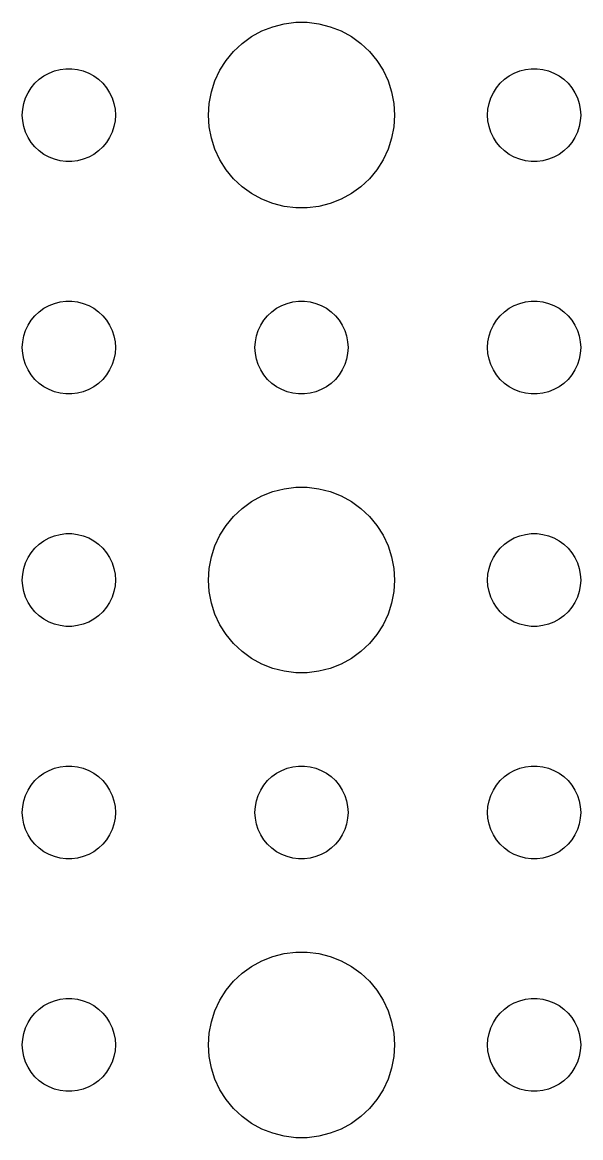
# Model space of a CAD drawing. Header units: metres. Extents: x -157 to 157, y -157 to 157.
# Drawn here: x 96 to 114, y -17.99 to 17.99 of the extents above; entities that cross this region are included whole.
import ezdxf

# ---------------------------------------------------------------- set-up
doc = ezdxf.new("R2010")
doc.units = ezdxf.units.M

msp = doc.modelspace()

# ---------------------------------------------------------------- linework, layer by layer
for p, q in [((104.438, 17.9469), (104.812, 17.9941)), ((104.812, 17.9941), (105.188, 17.9941)), ((105.188, 17.9941), (105.562, 17.9469)), ((103.393, 17.533), (103.723, 17.7145)), ((103.723, 17.7145), (104.073, 17.8532)), ((104.073, 17.8532), (104.438, 17.9469)), ((105.562, 17.9469), (105.927, 17.8532)), ((105.927, 17.8532), (106.277, 17.7145)), ((106.277, 17.7145), (106.607, 17.533)), ((102.813, 17.0536), (103.088, 17.3115)), ((103.088, 17.3115), (103.393, 17.533)), ((106.607, 17.533), (106.912, 17.3115)), ((106.912, 17.3115), (107.187, 17.0536)), ((102.573, 16.7634), (102.813, 17.0536)), ((107.187, 17.0536), (107.427, 16.7634)), ((102.371, 16.4453), (102.573, 16.7634)), ((107.427, 16.7634), (107.629, 16.4453)), ((96.5439, 16.1558), (96.6963, 16.2665)), ((96.6963, 16.2665), (96.8613, 16.3572)), ((96.8613, 16.3572), (97.0365, 16.4266)), ((97.0365, 16.4266), (97.2189, 16.4734)), ((97.2189, 16.4734), (97.4058, 16.497)), ((97.4058, 16.497), (97.5942, 16.497)), ((97.5942, 16.497), (97.7811, 16.4734)), ((97.7811, 16.4734), (97.9635, 16.4266)), ((97.9635, 16.4266), (98.1387, 16.3572)), ((98.1387, 16.3572), (98.3037, 16.2665)), ((98.3037, 16.2665), (98.4561, 16.1558)), ((102.211, 16.1044), (102.371, 16.4453)), ((107.629, 16.4453), (107.789, 16.1044)), ((111.544, 16.1558), (111.696, 16.2665)), ((111.696, 16.2665), (111.861, 16.3572)), ((111.861, 16.3572), (112.036, 16.4266)), ((112.036, 16.4266), (112.219, 16.4734)), ((112.219, 16.4734), (112.406, 16.497)), ((112.406, 16.497), (112.594, 16.497)), ((112.594, 16.497), (112.781, 16.4734)), ((112.781, 16.4734), (112.964, 16.4266)), ((112.964, 16.4266), (113.139, 16.3572)), ((113.139, 16.3572), (113.304, 16.2665)), ((113.304, 16.2665), (113.456, 16.1558)), ((96.1855, 15.7226), (96.2865, 15.8817)), ((96.2865, 15.8817), (96.4065, 16.0268)), ((96.4065, 16.0268), (96.5439, 16.1558)), ((98.4561, 16.1558), (98.5934, 16.0268)), ((98.5934, 16.0268), (98.7135, 15.8817)), ((98.7135, 15.8817), (98.8145, 15.7226)), ((102.094, 15.7461), (102.211, 16.1044)), ((107.789, 16.1044), (107.906, 15.7461)), ((111.186, 15.7226), (111.286, 15.8817)), ((111.286, 15.8817), (111.407, 16.0268)), ((111.407, 16.0268), (111.544, 16.1558)), ((113.456, 16.1558), (113.593, 16.0268)), ((113.593, 16.0268), (113.714, 15.8817)), ((113.714, 15.8817), (113.814, 15.7226)), ((96.0471, 15.373), (96.1053, 15.5522)), ((96.1053, 15.5522), (96.1855, 15.7226)), ((98.8145, 15.7226), (98.8947, 15.5522)), ((98.8947, 15.5522), (98.9529, 15.373)), ((102.024, 15.376), (102.094, 15.7461)), ((107.906, 15.7461), (107.976, 15.376)), ((111.047, 15.373), (111.105, 15.5522)), ((111.105, 15.5522), (111.186, 15.7226)), ((113.814, 15.7226), (113.895, 15.5522)), ((113.895, 15.5522), (113.953, 15.373)), ((96, 15), (96.0118, 15.188)), ((96.0118, 15.188), (96.0471, 15.373)), ((98.9529, 15.373), (98.9882, 15.188)), ((98.9882, 15.188), (99, 15)), ((102, 15), (102.024, 15.376)), ((107.976, 15.376), (108, 15)), ((111, 15), (111.012, 15.188)), ((111.012, 15.188), (111.047, 15.373)), ((113.953, 15.373), (113.988, 15.188)), ((113.988, 15.188), (114, 15)), ((96.0118, 14.812), (96, 15)), ((96.0471, 14.627), (96.0118, 14.812)), ((98.9882, 14.812), (98.9529, 14.627)), ((99, 15), (98.9882, 14.812)), ((102.024, 14.624), (102, 15)), ((108, 15), (107.976, 14.624)), ((111.012, 14.812), (111, 15)), ((111.047, 14.627), (111.012, 14.812)), ((113.988, 14.812), (113.953, 14.627)), ((114, 15), (113.988, 14.812)), ((96.1053, 14.4478), (96.0471, 14.627)), ((96.1855, 14.2774), (96.1053, 14.4478)), ((98.8947, 14.4478), (98.8145, 14.2774)), ((98.9529, 14.627), (98.8947, 14.4478)), ((102.094, 14.2539), (102.024, 14.624)), ((107.976, 14.624), (107.906, 14.2539)), ((111.105, 14.4478), (111.047, 14.627)), ((111.186, 14.2774), (111.105, 14.4478)), ((113.895, 14.4478), (113.814, 14.2774)), ((113.953, 14.627), (113.895, 14.4478)), ((96.2865, 14.1183), (96.1855, 14.2774)), ((96.4065, 13.9732), (96.2865, 14.1183)), ((98.7135, 14.1183), (98.5934, 13.9732)), ((98.8145, 14.2774), (98.7135, 14.1183)), ((102.211, 13.8956), (102.094, 14.2539)), ((107.906, 14.2539), (107.789, 13.8956)), ((111.286, 14.1183), (111.186, 14.2774)), ((111.407, 13.9732), (111.286, 14.1183)), ((113.714, 14.1183), (113.593, 13.9732)), ((113.814, 14.2774), (113.714, 14.1183)), ((96.5439, 13.8442), (96.4065, 13.9732)), ((96.6963, 13.7335), (96.5439, 13.8442)), ((96.8613, 13.6427), (96.6963, 13.7335)), ((98.3037, 13.7335), (98.1387, 13.6427)), ((98.4561, 13.8442), (98.3037, 13.7335)), ((98.5934, 13.9732), (98.4561, 13.8442)), ((102.371, 13.5547), (102.211, 13.8956)), ((107.789, 13.8956), (107.629, 13.5547)), ((111.544, 13.8442), (111.407, 13.9732)), ((111.696, 13.7335), (111.544, 13.8442)), ((111.861, 13.6427), (111.696, 13.7335)), ((113.304, 13.7335), (113.139, 13.6427)), ((113.456, 13.8442), (113.304, 13.7335)), ((113.593, 13.9732), (113.456, 13.8442)), ((97.0365, 13.5734), (96.8613, 13.6427)), ((97.2189, 13.5266), (97.0365, 13.5734)), ((97.4058, 13.5029), (97.2189, 13.5266)), ((97.5942, 13.5029), (97.4058, 13.5029)), ((97.7811, 13.5266), (97.5942, 13.5029)), ((97.9635, 13.5734), (97.7811, 13.5266)), ((98.1387, 13.6427), (97.9635, 13.5734)), ((102.573, 13.2366), (102.371, 13.5547)), ((107.629, 13.5547), (107.427, 13.2366)), ((112.036, 13.5734), (111.861, 13.6427)), ((112.219, 13.5266), (112.036, 13.5734)), ((112.406, 13.5029), (112.219, 13.5266)), ((112.594, 13.5029), (112.406, 13.5029)), ((112.781, 13.5266), (112.594, 13.5029)), ((112.964, 13.5734), (112.781, 13.5266)), ((113.139, 13.6427), (112.964, 13.5734)), ((102.813, 12.9464), (102.573, 13.2366)), ((107.427, 13.2366), (107.187, 12.9464)), ((103.088, 12.6884), (102.813, 12.9464)), ((103.393, 12.467), (103.088, 12.6884)), ((106.912, 12.6884), (106.607, 12.467)), ((107.187, 12.9464), (106.912, 12.6884)), ((103.723, 12.2855), (103.393, 12.467)), ((104.073, 12.1468), (103.723, 12.2855)), ((106.277, 12.2855), (105.927, 12.1468)), ((106.607, 12.467), (106.277, 12.2855)), ((104.438, 12.0531), (104.073, 12.1468)), ((104.812, 12.0059), (104.438, 12.0531)), ((105.188, 12.0059), (104.812, 12.0059)), ((105.562, 12.0531), (105.188, 12.0059)), ((105.927, 12.1468), (105.562, 12.0531)), ((96.4065, 8.52681), (96.5439, 8.65576)), ((96.5439, 8.65576), (96.6963, 8.76648)), ((96.6963, 8.76648), (96.8613, 8.85724)), ((96.8613, 8.85724), (97.0365, 8.92657)), ((97.0365, 8.92657), (97.2189, 8.97342)), ((97.2189, 8.97342), (97.4058, 8.99704)), ((97.4058, 8.99704), (97.5942, 8.99704)), ((97.5942, 8.99704), (97.7811, 8.97342)), ((97.7811, 8.97342), (97.9635, 8.92657)), ((97.9635, 8.92657), (98.1387, 8.85724)), ((98.1387, 8.85724), (98.3037, 8.76648)), ((98.3037, 8.76648), (98.4561, 8.65576)), ((98.4561, 8.65576), (98.5934, 8.52681)), ((103.907, 8.52681), (104.044, 8.65576)), ((104.044, 8.65576), (104.196, 8.76648)), ((104.196, 8.76648), (104.361, 8.85724)), ((104.361, 8.85724), (104.536, 8.92657)), ((104.536, 8.92657), (104.719, 8.97342)), ((104.719, 8.97342), (104.906, 8.99704)), ((104.906, 8.99704), (105.094, 8.99704)), ((105.094, 8.99704), (105.281, 8.97342)), ((105.281, 8.97342), (105.464, 8.92657)), ((105.464, 8.92657), (105.639, 8.85724)), ((105.639, 8.85724), (105.804, 8.76648)), ((105.804, 8.76648), (105.956, 8.65576)), ((105.956, 8.65576), (106.093, 8.52681)), ((111.407, 8.52681), (111.544, 8.65576)), ((111.544, 8.65576), (111.696, 8.76648)), ((111.696, 8.76648), (111.861, 8.85724)), ((111.861, 8.85724), (112.036, 8.92657)), ((112.036, 8.92657), (112.219, 8.97342)), ((112.219, 8.97342), (112.406, 8.99704)), ((112.406, 8.99704), (112.594, 8.99704)), ((112.594, 8.99704), (112.781, 8.97342)), ((112.781, 8.97342), (112.964, 8.92657)), ((112.964, 8.92657), (113.139, 8.85724)), ((113.139, 8.85724), (113.304, 8.76648)), ((113.304, 8.76648), (113.456, 8.65576)), ((113.456, 8.65576), (113.593, 8.52681)), ((96.1855, 8.22263), (96.2865, 8.38167)), ((96.2865, 8.38167), (96.4065, 8.52681)), ((98.5934, 8.52681), (98.7135, 8.38167)), ((98.7135, 8.38167), (98.8145, 8.22263)), ((103.686, 8.22263), (103.786, 8.38167)), ((103.786, 8.38167), (103.907, 8.52681)), ((106.093, 8.52681), (106.214, 8.38167)), ((106.214, 8.38167), (106.314, 8.22263)), ((111.186, 8.22263), (111.286, 8.38167)), ((111.286, 8.38167), (111.407, 8.52681)), ((113.593, 8.52681), (113.714, 8.38167)), ((113.714, 8.38167), (113.814, 8.22263)), ((96.0471, 7.87303), (96.1053, 8.05219)), ((96.1053, 8.05219), (96.1855, 8.22263)), ((98.8145, 8.22263), (98.8947, 8.05219)), ((98.8947, 8.05219), (98.9529, 7.87303)), ((103.547, 7.87303), (103.605, 8.05219)), ((103.605, 8.05219), (103.686, 8.22263)), ((106.314, 8.22263), (106.395, 8.05219)), ((106.395, 8.05219), (106.453, 7.87303)), ((111.047, 7.87303), (111.105, 8.05219)), ((111.105, 8.05219), (111.186, 8.22263)), ((113.814, 8.22263), (113.895, 8.05219)), ((113.895, 8.05219), (113.953, 7.87303)), ((96, 7.5), (96.0118, 7.68799)), ((96.0118, 7.68799), (96.0471, 7.87303)), ((98.9529, 7.87303), (98.9882, 7.68799)), ((98.9882, 7.68799), (99, 7.5)), ((103.5, 7.5), (103.512, 7.68799)), ((103.512, 7.68799), (103.547, 7.87303)), ((106.453, 7.87303), (106.488, 7.68799)), ((106.488, 7.68799), (106.5, 7.5)), ((111, 7.5), (111.012, 7.68799)), ((111.012, 7.68799), (111.047, 7.87303)), ((113.953, 7.87303), (113.988, 7.68799)), ((113.988, 7.68799), (114, 7.5)), ((96.0118, 7.312), (96, 7.5)), ((96.0471, 7.12695), (96.0118, 7.312)), ((98.9882, 7.312), (98.9529, 7.12695)), ((99, 7.5), (98.9882, 7.312)), ((103.512, 7.312), (103.5, 7.5)), ((103.547, 7.12695), (103.512, 7.312)), ((106.488, 7.312), (106.453, 7.12695)), ((106.5, 7.5), (106.488, 7.312)), ((111.012, 7.312), (111, 7.5)), ((111.047, 7.12695), (111.012, 7.312)), ((113.988, 7.312), (113.953, 7.12695)), ((114, 7.5), (113.988, 7.312)), ((96.1053, 6.9478), (96.0471, 7.12695)), ((96.1855, 6.77736), (96.1053, 6.9478)), ((98.8947, 6.9478), (98.8145, 6.77736)), ((98.9529, 7.12695), (98.8947, 6.9478)), ((103.605, 6.9478), (103.547, 7.12695)), ((103.686, 6.77736), (103.605, 6.9478)), ((106.395, 6.9478), (106.314, 6.77736)), ((106.453, 7.12695), (106.395, 6.9478)), ((111.105, 6.9478), (111.047, 7.12695)), ((111.186, 6.77736), (111.105, 6.9478)), ((113.895, 6.9478), (113.814, 6.77736)), ((113.953, 7.12695), (113.895, 6.9478)), ((96.2865, 6.61832), (96.1855, 6.77736)), ((96.4065, 6.47318), (96.2865, 6.61832)), ((98.7135, 6.61832), (98.5934, 6.47318)), ((98.8145, 6.77736), (98.7135, 6.61832)), ((103.786, 6.61832), (103.686, 6.77736)), ((103.907, 6.47318), (103.786, 6.61832)), ((106.214, 6.61832), (106.093, 6.47318)), ((106.314, 6.77736), (106.214, 6.61832)), ((111.286, 6.61832), (111.186, 6.77736)), ((111.407, 6.47318), (111.286, 6.61832)), ((113.714, 6.61832), (113.593, 6.47318)), ((113.814, 6.77736), (113.714, 6.61832)), ((96.5439, 6.34422), (96.4065, 6.47318)), ((96.6963, 6.23351), (96.5439, 6.34422)), ((96.8613, 6.14275), (96.6963, 6.23351)), ((97.0365, 6.07341), (96.8613, 6.14275)), ((98.1387, 6.14275), (97.9635, 6.07341)), ((98.3037, 6.23351), (98.1387, 6.14275)), ((98.4561, 6.34422), (98.3037, 6.23351)), ((98.5934, 6.47318), (98.4561, 6.34422)), ((104.044, 6.34422), (103.907, 6.47318)), ((104.196, 6.23351), (104.044, 6.34422)), ((104.361, 6.14275), (104.196, 6.23351)), ((104.536, 6.07341), (104.361, 6.14275)), ((105.639, 6.14275), (105.464, 6.07341)), ((105.804, 6.23351), (105.639, 6.14275)), ((105.956, 6.34422), (105.804, 6.23351)), ((106.093, 6.47318), (105.956, 6.34422)), ((111.544, 6.34422), (111.407, 6.47318)), ((111.696, 6.23351), (111.544, 6.34422)), ((111.861, 6.14275), (111.696, 6.23351)), ((112.036, 6.07341), (111.861, 6.14275)), ((113.139, 6.14275), (112.964, 6.07341)), ((113.304, 6.23351), (113.139, 6.14275)), ((113.456, 6.34422), (113.304, 6.23351)), ((113.593, 6.47318), (113.456, 6.34422)), ((97.2189, 6.02657), (97.0365, 6.07341)), ((97.4058, 6.00294), (97.2189, 6.02657)), ((97.5942, 6.00294), (97.4058, 6.00294)), ((97.7811, 6.02657), (97.5942, 6.00294)), ((97.9635, 6.07341), (97.7811, 6.02657)), ((104.719, 6.02657), (104.536, 6.07341)), ((104.906, 6.00294), (104.719, 6.02657)), ((105.094, 6.00294), (104.906, 6.00294)), ((105.281, 6.02657), (105.094, 6.00294)), ((105.464, 6.07341), (105.281, 6.02657)), ((112.219, 6.02657), (112.036, 6.07341)), ((112.406, 6.00294), (112.219, 6.02657)), ((112.594, 6.00294), (112.406, 6.00294)), ((112.781, 6.02657), (112.594, 6.00294)), ((112.964, 6.07341), (112.781, 6.02657)), ((104.073, 2.85316), (104.438, 2.94685)), ((104.438, 2.94685), (104.812, 2.99408)), ((104.812, 2.99408), (105.188, 2.99408)), ((105.188, 2.99408), (105.562, 2.94685)), ((105.562, 2.94685), (105.927, 2.85316)), ((103.088, 2.31154), (103.393, 2.53297)), ((103.393, 2.53297), (103.723, 2.71448)), ((103.723, 2.71448), (104.073, 2.85316)), ((105.927, 2.85316), (106.277, 2.71448)), ((106.277, 2.71448), (106.607, 2.53297)), ((106.607, 2.53297), (106.912, 2.31154)), ((102.813, 2.05363), (103.088, 2.31154)), ((106.912, 2.31154), (107.187, 2.05363)), ((102.573, 1.76335), (102.813, 2.05363)), ((107.187, 2.05363), (107.427, 1.76335)), ((97.0365, 1.42657), (97.2189, 1.47342)), ((97.2189, 1.47342), (97.4058, 1.49704)), ((97.4058, 1.49704), (97.5942, 1.49704)), ((97.5942, 1.49704), (97.7811, 1.47342)), ((97.7811, 1.47342), (97.9635, 1.42657)), ((102.211, 1.10437), (102.371, 1.44525)), ((102.371, 1.44525), (102.573, 1.76335)), ((107.427, 1.76335), (107.629, 1.44525)), ((107.629, 1.44525), (107.789, 1.10437)), ((112.036, 1.42657), (112.219, 1.47342)), ((112.219, 1.47342), (112.406, 1.49704)), ((112.406, 1.49704), (112.594, 1.49704)), ((112.594, 1.49704), (112.781, 1.47342)), ((112.781, 1.47342), (112.964, 1.42657)), ((96.4065, 1.02681), (96.5439, 1.15576)), ((96.5439, 1.15576), (96.6963, 1.26648)), ((96.6963, 1.26648), (96.8613, 1.35724)), ((96.8613, 1.35724), (97.0365, 1.42657)), ((97.9635, 1.42657), (98.1387, 1.35724)), ((98.1387, 1.35724), (98.3037, 1.26648)), ((98.3037, 1.26648), (98.4561, 1.15576)), ((98.4561, 1.15576), (98.5934, 1.02681)), ((102.094, 0.74606), (102.211, 1.10437)), ((107.789, 1.10437), (107.906, 0.74606)), ((111.407, 1.02681), (111.544, 1.15576)), ((111.544, 1.15576), (111.696, 1.26648)), ((111.696, 1.26648), (111.861, 1.35724)), ((111.861, 1.35724), (112.036, 1.42657)), ((112.964, 1.42657), (113.139, 1.35724)), ((113.139, 1.35724), (113.304, 1.26648)), ((113.304, 1.26648), (113.456, 1.15576)), ((113.456, 1.15576), (113.593, 1.02681)), ((96.1053, 0.55219), (96.1855, 0.72263)), ((96.1855, 0.72263), (96.2865, 0.88167)), ((96.2865, 0.88167), (96.4065, 1.02681)), ((98.5934, 1.02681), (98.7135, 0.88167)), ((98.7135, 0.88167), (98.8145, 0.72263)), ((98.8145, 0.72263), (98.8947, 0.55219)), ((102.024, 0.37599), (102.094, 0.74606)), ((107.906, 0.74606), (107.976, 0.37599)), ((111.105, 0.55219), (111.186, 0.72263)), ((111.186, 0.72263), (111.286, 0.88167)), ((111.286, 0.88167), (111.407, 1.02681)), ((113.593, 1.02681), (113.714, 0.88167)), ((113.714, 0.88167), (113.814, 0.72263)), ((113.814, 0.72263), (113.895, 0.55219)), ((96.0118, 0.18799), (96.0471, 0.37303)), ((96.0471, 0.37303), (96.1053, 0.55219)), ((98.8947, 0.55219), (98.9529, 0.37303)), ((98.9529, 0.37303), (98.9882, 0.18799)), ((102, 0), (102.024, 0.37599)), ((107.976, 0.37599), (108, 0)), ((111.012, 0.18799), (111.047, 0.37303)), ((111.047, 0.37303), (111.105, 0.55219)), ((113.895, 0.55219), (113.953, 0.37303)), ((113.953, 0.37303), (113.988, 0.18799)), ((96, 0), (96.0118, 0.18799)), ((96.0118, -0.18799), (96, 0)), ((98.9882, 0.18799), (99, 0)), ((99, 0), (98.9882, -0.18799)), ((102.024, -0.37599), (102, 0)), ((108, 0), (107.976, -0.37599)), ((111, 0), (111.012, 0.18799)), ((111.012, -0.18799), (111, 0)), ((113.988, 0.18799), (114, 0)), ((114, 0), (113.988, -0.18799)), ((96.0471, -0.37303), (96.0118, -0.18799)), ((98.9882, -0.18799), (98.9529, -0.37303)), ((111.047, -0.37303), (111.012, -0.18799)), ((113.988, -0.18799), (113.953, -0.37303)), ((96.1053, -0.55219), (96.0471, -0.37303)), ((96.1855, -0.72263), (96.1053, -0.55219)), ((98.8947, -0.55219), (98.8145, -0.72263)), ((98.9529, -0.37303), (98.8947, -0.55219)), ((102.094, -0.74606), (102.024, -0.37599)), ((107.976, -0.37599), (107.906, -0.74606)), ((111.105, -0.55219), (111.047, -0.37303)), ((111.186, -0.72263), (111.105, -0.55219)), ((113.895, -0.55219), (113.814, -0.72263)), ((113.953, -0.37303), (113.895, -0.55219)), ((96.2865, -0.88167), (96.1855, -0.72263)), ((96.4065, -1.02681), (96.2865, -0.88167)), ((96.5439, -1.15576), (96.4065, -1.02681)), ((98.5934, -1.02681), (98.4561, -1.15576)), ((98.7135, -0.88167), (98.5934, -1.02681)), ((98.8145, -0.72263), (98.7135, -0.88167)), ((102.211, -1.10437), (102.094, -0.74606)), ((107.906, -0.74606), (107.789, -1.10437)), ((111.286, -0.88167), (111.186, -0.72263)), ((111.407, -1.02681), (111.286, -0.88167)), ((111.544, -1.15576), (111.407, -1.02681)), ((113.593, -1.02681), (113.456, -1.15576)), ((113.714, -0.88167), (113.593, -1.02681)), ((113.814, -0.72263), (113.714, -0.88167)), ((96.6963, -1.26648), (96.5439, -1.15576)), ((96.8613, -1.35724), (96.6963, -1.26648)), ((97.0365, -1.42657), (96.8613, -1.35724)), ((97.2189, -1.47342), (97.0365, -1.42657)), ((97.9635, -1.42657), (97.7811, -1.47342)), ((98.1387, -1.35724), (97.9635, -1.42657)), ((98.3037, -1.26648), (98.1387, -1.35724)), ((98.4561, -1.15576), (98.3037, -1.26648)), ((102.371, -1.44525), (102.211, -1.10437)), ((107.789, -1.10437), (107.629, -1.44525)), ((111.696, -1.26648), (111.544, -1.15576)), ((111.861, -1.35724), (111.696, -1.26648)), ((112.036, -1.42657), (111.861, -1.35724)), ((112.219, -1.47342), (112.036, -1.42657)), ((112.964, -1.42657), (112.781, -1.47342)), ((113.139, -1.35724), (112.964, -1.42657)), ((113.304, -1.26648), (113.139, -1.35724)), ((113.456, -1.15576), (113.304, -1.26648)), ((97.4058, -1.49704), (97.2189, -1.47342)), ((97.5942, -1.49704), (97.4058, -1.49704)), ((97.7811, -1.47342), (97.5942, -1.49704)), ((102.573, -1.76335), (102.371, -1.44525)), ((102.813, -2.05363), (102.573, -1.76335)), ((107.427, -1.76335), (107.187, -2.05363)), ((107.629, -1.44525), (107.427, -1.76335)), ((112.406, -1.49704), (112.219, -1.47342)), ((112.594, -1.49704), (112.406, -1.49704)), ((112.781, -1.47342), (112.594, -1.49704)), ((103.088, -2.31154), (102.813, -2.05363)), ((107.187, -2.05363), (106.912, -2.31154)), ((103.393, -2.53297), (103.088, -2.31154)), ((106.912, -2.31154), (106.607, -2.53297)), ((103.723, -2.71448), (103.393, -2.53297)), ((104.073, -2.85316), (103.723, -2.71448)), ((104.438, -2.94685), (104.073, -2.85316)), ((105.927, -2.85316), (105.562, -2.94685)), ((106.277, -2.71448), (105.927, -2.85316)), ((106.607, -2.53297), (106.277, -2.71448)), ((104.812, -2.99408), (104.438, -2.94685)), ((105.188, -2.99408), (104.812, -2.99408)), ((105.562, -2.94685), (105.188, -2.99408)), ((96.8613, -6.14275), (97.0365, -6.07341)), ((97.0365, -6.07341), (97.2189, -6.02657)), ((97.2189, -6.02657), (97.4058, -6.00294)), ((97.4058, -6.00294), (97.5942, -6.00294)), ((97.5942, -6.00294), (97.7811, -6.02657)), ((97.7811, -6.02657), (97.9635, -6.07341)), ((97.9635, -6.07341), (98.1387, -6.14275)), ((104.361, -6.14275), (104.536, -6.07341)), ((104.536, -6.07341), (104.719, -6.02657)), ((104.719, -6.02657), (104.906, -6.00294)), ((104.906, -6.00294), (105.094, -6.00294)), ((105.094, -6.00294), (105.281, -6.02657)), ((105.281, -6.02657), (105.464, -6.07341)), ((105.464, -6.07341), (105.639, -6.14275)), ((111.861, -6.14275), (112.036, -6.07341)), ((112.036, -6.07341), (112.219, -6.02657)), ((112.219, -6.02657), (112.406, -6.00294)), ((112.406, -6.00294), (112.594, -6.00294)), ((112.594, -6.00294), (112.781, -6.02657)), ((112.781, -6.02657), (112.964, -6.07341)), ((112.964, -6.07341), (113.139, -6.14275)), ((96.2865, -6.61832), (96.4065, -6.47318)), ((96.4065, -6.47318), (96.5439, -6.34422)), ((96.5439, -6.34422), (96.6963, -6.23351)), ((96.6963, -6.23351), (96.8613, -6.14275)), ((98.1387, -6.14275), (98.3037, -6.23351)), ((98.3037, -6.23351), (98.4561, -6.34422)), ((98.4561, -6.34422), (98.5934, -6.47318)), ((98.5934, -6.47318), (98.7135, -6.61832)), ((103.786, -6.61832), (103.907, -6.47318)), ((103.907, -6.47318), (104.044, -6.34422)), ((104.044, -6.34422), (104.196, -6.23351)), ((104.196, -6.23351), (104.361, -6.14275)), ((105.639, -6.14275), (105.804, -6.23351)), ((105.804, -6.23351), (105.956, -6.34422)), ((105.956, -6.34422), (106.093, -6.47318)), ((106.093, -6.47318), (106.214, -6.61832)), ((111.286, -6.61832), (111.407, -6.47318)), ((111.407, -6.47318), (111.544, -6.34422)), ((111.544, -6.34422), (111.696, -6.23351)), ((111.696, -6.23351), (111.861, -6.14275)), ((113.139, -6.14275), (113.304, -6.23351)), ((113.304, -6.23351), (113.456, -6.34422)), ((113.456, -6.34422), (113.593, -6.47318)), ((113.593, -6.47318), (113.714, -6.61832)), ((96.1053, -6.9478), (96.1855, -6.77736)), ((96.1855, -6.77736), (96.2865, -6.61832)), ((98.7135, -6.61832), (98.8145, -6.77736)), ((98.8145, -6.77736), (98.8947, -6.9478)), ((103.605, -6.9478), (103.686, -6.77736)), ((103.686, -6.77736), (103.786, -6.61832)), ((106.214, -6.61832), (106.314, -6.77736)), ((106.314, -6.77736), (106.395, -6.9478)), ((111.105, -6.9478), (111.186, -6.77736)), ((111.186, -6.77736), (111.286, -6.61832)), ((113.714, -6.61832), (113.814, -6.77736)), ((113.814, -6.77736), (113.895, -6.9478)), ((96.0118, -7.312), (96.0471, -7.12695)), ((96.0471, -7.12695), (96.1053, -6.9478)), ((98.8947, -6.9478), (98.9529, -7.12695)), ((98.9529, -7.12695), (98.9882, -7.312)), ((103.512, -7.312), (103.547, -7.12695)), ((103.547, -7.12695), (103.605, -6.9478)), ((106.395, -6.9478), (106.453, -7.12695)), ((106.453, -7.12695), (106.488, -7.312)), ((111.012, -7.312), (111.047, -7.12695)), ((111.047, -7.12695), (111.105, -6.9478)), ((113.895, -6.9478), (113.953, -7.12695)), ((113.953, -7.12695), (113.988, -7.312)), ((96, -7.5), (96.0118, -7.312)), ((96.0118, -7.68799), (96, -7.5)), ((98.9882, -7.312), (99, -7.5)), ((99, -7.5), (98.9882, -7.68799)), ((103.5, -7.5), (103.512, -7.312)), ((103.512, -7.68799), (103.5, -7.5)), ((106.488, -7.312), (106.5, -7.5)), ((106.5, -7.5), (106.488, -7.68799)), ((111, -7.5), (111.012, -7.312)), ((111.012, -7.68799), (111, -7.5)), ((113.988, -7.312), (114, -7.5)), ((114, -7.5), (113.988, -7.68799)), ((96.0471, -7.87303), (96.0118, -7.68799)), ((96.1053, -8.05219), (96.0471, -7.87303)), ((98.9529, -7.87303), (98.8947, -8.05219)), ((98.9882, -7.68799), (98.9529, -7.87303)), ((103.547, -7.87303), (103.512, -7.68799)), ((103.605, -8.05219), (103.547, -7.87303)), ((106.453, -7.87303), (106.395, -8.05219)), ((106.488, -7.68799), (106.453, -7.87303)), ((111.047, -7.87303), (111.012, -7.68799)), ((111.105, -8.05219), (111.047, -7.87303)), ((113.953, -7.87303), (113.895, -8.05219)), ((113.988, -7.68799), (113.953, -7.87303)), ((96.1855, -8.22263), (96.1053, -8.05219)), ((96.2865, -8.38167), (96.1855, -8.22263)), ((98.8145, -8.22263), (98.7135, -8.38167)), ((98.8947, -8.05219), (98.8145, -8.22263)), ((103.686, -8.22263), (103.605, -8.05219)), ((103.786, -8.38167), (103.686, -8.22263)), ((106.314, -8.22263), (106.214, -8.38167)), ((106.395, -8.05219), (106.314, -8.22263)), ((111.186, -8.22263), (111.105, -8.05219)), ((111.286, -8.38167), (111.186, -8.22263)), ((113.814, -8.22263), (113.714, -8.38167)), ((113.895, -8.05219), (113.814, -8.22263)), ((96.4065, -8.52681), (96.2865, -8.38167)), ((96.5439, -8.65576), (96.4065, -8.52681)), ((98.5934, -8.52681), (98.4561, -8.65576)), ((98.7135, -8.38167), (98.5934, -8.52681)), ((103.907, -8.52681), (103.786, -8.38167)), ((104.044, -8.65576), (103.907, -8.52681)), ((106.093, -8.52681), (105.956, -8.65576)), ((106.214, -8.38167), (106.093, -8.52681)), ((111.407, -8.52681), (111.286, -8.38167)), ((111.544, -8.65576), (111.407, -8.52681)), ((113.593, -8.52681), (113.456, -8.65576)), ((113.714, -8.38167), (113.593, -8.52681)), ((96.6963, -8.76648), (96.5439, -8.65576)), ((96.8613, -8.85724), (96.6963, -8.76648)), ((97.0365, -8.92657), (96.8613, -8.85724)), ((97.2189, -8.97342), (97.0365, -8.92657)), ((97.4058, -8.99704), (97.2189, -8.97342)), ((97.5942, -8.99704), (97.4058, -8.99704)), ((97.7811, -8.97342), (97.5942, -8.99704)), ((97.9635, -8.92657), (97.7811, -8.97342)), ((98.1387, -8.85724), (97.9635, -8.92657)), ((98.3037, -8.76648), (98.1387, -8.85724)), ((98.4561, -8.65576), (98.3037, -8.76648)), ((104.196, -8.76648), (104.044, -8.65576)), ((104.361, -8.85724), (104.196, -8.76648)), ((104.536, -8.92657), (104.361, -8.85724)), ((104.719, -8.97342), (104.536, -8.92657)), ((104.906, -8.99704), (104.719, -8.97342)), ((105.094, -8.99704), (104.906, -8.99704)), ((105.281, -8.97342), (105.094, -8.99704)), ((105.464, -8.92657), (105.281, -8.97342)), ((105.639, -8.85724), (105.464, -8.92657)), ((105.804, -8.76648), (105.639, -8.85724)), ((105.956, -8.65576), (105.804, -8.76648)), ((111.696, -8.76648), (111.544, -8.65576)), ((111.861, -8.85724), (111.696, -8.76648)), ((112.036, -8.92657), (111.861, -8.85724)), ((112.219, -8.97342), (112.036, -8.92657)), ((112.406, -8.99704), (112.219, -8.97342)), ((112.594, -8.99704), (112.406, -8.99704)), ((112.781, -8.97342), (112.594, -8.99704)), ((112.964, -8.92657), (112.781, -8.97342)), ((113.139, -8.85724), (112.964, -8.92657)), ((113.304, -8.76648), (113.139, -8.85724)), ((113.456, -8.65576), (113.304, -8.76648)), ((103.723, -12.2855), (104.073, -12.1468)), ((104.073, -12.1468), (104.438, -12.0531)), ((104.438, -12.0531), (104.812, -12.0059)), ((104.812, -12.0059), (105.188, -12.0059)), ((105.188, -12.0059), (105.562, -12.0531)), ((105.562, -12.0531), (105.927, -12.1468)), ((105.927, -12.1468), (106.277, -12.2855)), ((103.088, -12.6884), (103.393, -12.467)), ((103.393, -12.467), (103.723, -12.2855)), ((106.277, -12.2855), (106.607, -12.467)), ((106.607, -12.467), (106.912, -12.6884)), ((102.573, -13.2366), (102.813, -12.9464)), ((102.813, -12.9464), (103.088, -12.6884)), ((106.912, -12.6884), (107.187, -12.9464)), ((107.187, -12.9464), (107.427, -13.2366)), ((102.371, -13.5547), (102.573, -13.2366)), ((107.427, -13.2366), (107.629, -13.5547)), ((96.6963, -13.7335), (96.8613, -13.6427)), ((96.8613, -13.6427), (97.0365, -13.5734)), ((97.0365, -13.5734), (97.2189, -13.5266)), ((97.2189, -13.5266), (97.4058, -13.5029)), ((97.4058, -13.5029), (97.5942, -13.5029)), ((97.5942, -13.5029), (97.7811, -13.5266)), ((97.7811, -13.5266), (97.9635, -13.5734)), ((97.9635, -13.5734), (98.1387, -13.6427)), ((98.1387, -13.6427), (98.3037, -13.7335)), ((102.211, -13.8956), (102.371, -13.5547)), ((107.629, -13.5547), (107.789, -13.8956)), ((111.696, -13.7335), (111.861, -13.6427)), ((111.861, -13.6427), (112.036, -13.5734)), ((112.036, -13.5734), (112.219, -13.5266)), ((112.219, -13.5266), (112.406, -13.5029)), ((112.406, -13.5029), (112.594, -13.5029)), ((112.594, -13.5029), (112.781, -13.5266)), ((112.781, -13.5266), (112.964, -13.5734)), ((112.964, -13.5734), (113.139, -13.6427)), ((113.139, -13.6427), (113.304, -13.7335)), ((96.2865, -14.1183), (96.4065, -13.9732)), ((96.4065, -13.9732), (96.5439, -13.8442)), ((96.5439, -13.8442), (96.6963, -13.7335)), ((98.3037, -13.7335), (98.4561, -13.8442)), ((98.4561, -13.8442), (98.5934, -13.9732)), ((98.5934, -13.9732), (98.7135, -14.1183)), ((102.094, -14.2539), (102.211, -13.8956)), ((107.789, -13.8956), (107.906, -14.2539)), ((111.286, -14.1183), (111.407, -13.9732)), ((111.407, -13.9732), (111.544, -13.8442)), ((111.544, -13.8442), (111.696, -13.7335)), ((113.304, -13.7335), (113.456, -13.8442)), ((113.456, -13.8442), (113.593, -13.9732)), ((113.593, -13.9732), (113.714, -14.1183)), ((96.1053, -14.4478), (96.1855, -14.2774)), ((96.1855, -14.2774), (96.2865, -14.1183)), ((98.7135, -14.1183), (98.8145, -14.2774)), ((98.8145, -14.2774), (98.8947, -14.4478)), ((102.024, -14.624), (102.094, -14.2539)), ((107.906, -14.2539), (107.976, -14.624)), ((111.105, -14.4478), (111.186, -14.2774)), ((111.186, -14.2774), (111.286, -14.1183)), ((113.714, -14.1183), (113.814, -14.2774)), ((113.814, -14.2774), (113.895, -14.4478)), ((96.0118, -14.812), (96.0471, -14.627)), ((96.0471, -14.627), (96.1053, -14.4478)), ((98.8947, -14.4478), (98.9529, -14.627)), ((98.9529, -14.627), (98.9882, -14.812)), ((102, -15), (102.024, -14.624)), ((107.976, -14.624), (108, -15)), ((111.012, -14.812), (111.047, -14.627)), ((111.047, -14.627), (111.105, -14.4478)), ((113.895, -14.4478), (113.953, -14.627)), ((113.953, -14.627), (113.988, -14.812)), ((96, -15), (96.0118, -14.812)), ((96.0118, -15.188), (96, -15)), ((98.9882, -14.812), (99, -15)), ((99, -15), (98.9882, -15.188)), ((102.024, -15.376), (102, -15)), ((108, -15), (107.976, -15.376)), ((111, -15), (111.012, -14.812)), ((111.012, -15.188), (111, -15)), ((113.988, -14.812), (114, -15)), ((114, -15), (113.988, -15.188)), ((96.0471, -15.373), (96.0118, -15.188)), ((96.1053, -15.5522), (96.0471, -15.373)), ((98.9529, -15.373), (98.8947, -15.5522)), ((98.9882, -15.188), (98.9529, -15.373)), ((102.094, -15.7461), (102.024, -15.376)), ((107.976, -15.376), (107.906, -15.7461)), ((111.047, -15.373), (111.012, -15.188)), ((111.105, -15.5522), (111.047, -15.373)), ((113.953, -15.373), (113.895, -15.5522)), ((113.988, -15.188), (113.953, -15.373)), ((96.1855, -15.7226), (96.1053, -15.5522)), ((96.2865, -15.8817), (96.1855, -15.7226)), ((98.8145, -15.7226), (98.7135, -15.8817)), ((98.8947, -15.5522), (98.8145, -15.7226)), ((102.211, -16.1044), (102.094, -15.7461)), ((107.906, -15.7461), (107.789, -16.1044)), ((111.186, -15.7226), (111.105, -15.5522)), ((111.286, -15.8817), (111.186, -15.7226)), ((113.814, -15.7226), (113.714, -15.8817)), ((113.895, -15.5522), (113.814, -15.7226)), ((96.4065, -16.0268), (96.2865, -15.8817)), ((96.5439, -16.1558), (96.4065, -16.0268)), ((96.6963, -16.2665), (96.5439, -16.1558)), ((98.4561, -16.1558), (98.3037, -16.2665)), ((98.5934, -16.0268), (98.4561, -16.1558)), ((98.7135, -15.8817), (98.5934, -16.0268)), ((102.371, -16.4453), (102.211, -16.1044)), ((107.789, -16.1044), (107.629, -16.4453)), ((111.407, -16.0268), (111.286, -15.8817)), ((111.544, -16.1558), (111.407, -16.0268)), ((111.696, -16.2665), (111.544, -16.1558)), ((113.456, -16.1558), (113.304, -16.2665)), ((113.593, -16.0268), (113.456, -16.1558)), ((113.714, -15.8817), (113.593, -16.0268)), ((96.8613, -16.3572), (96.6963, -16.2665)), ((97.0365, -16.4266), (96.8613, -16.3572)), ((97.2189, -16.4734), (97.0365, -16.4266)), ((97.4058, -16.497), (97.2189, -16.4734)), ((97.5942, -16.497), (97.4058, -16.497)), ((97.7811, -16.4734), (97.5942, -16.497)), ((97.9635, -16.4266), (97.7811, -16.4734)), ((98.1387, -16.3572), (97.9635, -16.4266)), ((98.3037, -16.2665), (98.1387, -16.3572)), ((102.573, -16.7634), (102.371, -16.4453)), ((107.629, -16.4453), (107.427, -16.7634)), ((111.861, -16.3572), (111.696, -16.2665)), ((112.036, -16.4266), (111.861, -16.3572)), ((112.219, -16.4734), (112.036, -16.4266)), ((112.406, -16.497), (112.219, -16.4734)), ((112.594, -16.497), (112.406, -16.497)), ((112.781, -16.4734), (112.594, -16.497)), ((112.964, -16.4266), (112.781, -16.4734)), ((113.139, -16.3572), (112.964, -16.4266)), ((113.304, -16.2665), (113.139, -16.3572)), ((102.813, -17.0536), (102.573, -16.7634)), ((107.427, -16.7634), (107.187, -17.0536)), ((103.088, -17.3115), (102.813, -17.0536)), ((107.187, -17.0536), (106.912, -17.3115)), ((103.393, -17.533), (103.088, -17.3115)), ((103.723, -17.7145), (103.393, -17.533)), ((106.607, -17.533), (106.277, -17.7145)), ((106.912, -17.3115), (106.607, -17.533)), ((104.073, -17.8532), (103.723, -17.7145)), ((104.438, -17.9469), (104.073, -17.8532)), ((104.812, -17.9941), (104.438, -17.9469)), ((105.188, -17.9941), (104.812, -17.9941)), ((105.562, -17.9469), (105.188, -17.9941)), ((105.927, -17.8532), (105.562, -17.9469)), ((106.277, -17.7145), (105.927, -17.8532))]:
    msp.add_line(p, q)

doc.saveas('drawing.dxf')
